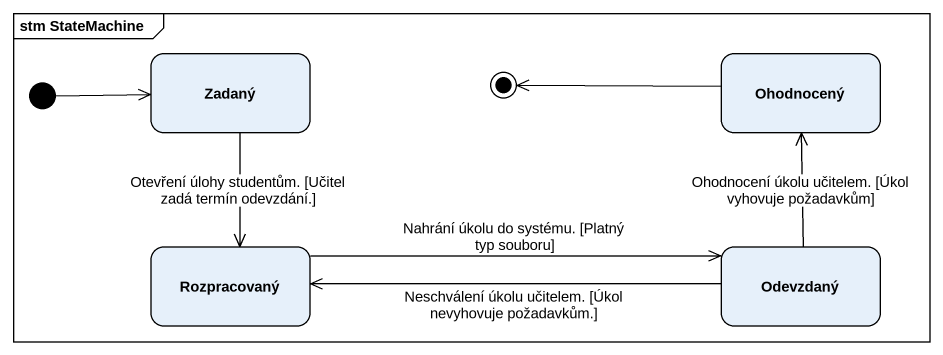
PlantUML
@startuml
mainframe stm StateMachine
hide empty description
state Zadaný
state Ohodnocený
state Rozpracovaný
state Odevzdaný
[*] -right-> Zadaný
Zadaný --> Rozpracovaný : Otevření úlohy studentům. [Učitel zadá termín odevzdání.]
Rozpracovaný -right-> Odevzdaný : Nahrání úkolu do systému. [Platný typ souboru]
Odevzdaný -up-> Ohodnocený : Ohodnocení úkolu učitelem. [Úkol vyhovuje požadavkům]
Odevzdaný -left-> Rozpracovaný : Neschválení úkolu učitelem. [Úkol nevyhovuje požadavkům.]
Ohodnocený -left-> [*]
@enduml
